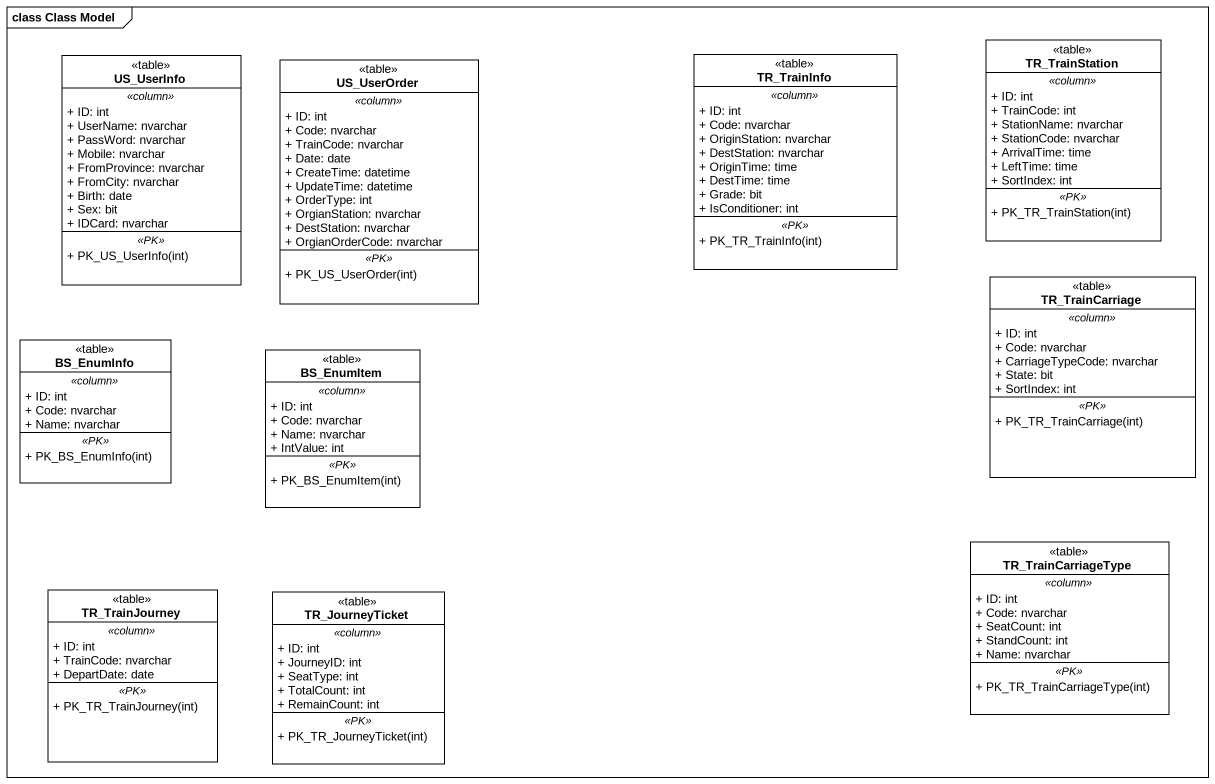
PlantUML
@startuml
mainframe class Class Model
hide circle
hide empty members
skinparam classAttributeIconSize 0
class TR_TrainStation <<table>> {
  .. <<column>> ..
  + ID: int
  + TrainCode: int
  + StationName: nvarchar
  + StationCode: nvarchar
  + ArrivalTime: time
  + LeftTime: time
  + SortIndex: int
  .. <<PK>> ..
  + PK_TR_TrainStation(int)
}
class US_UserInfo <<table>> {
  .. <<column>> ..
  + ID: int
  + UserName: nvarchar
  + PassWord: nvarchar
  + Mobile: nvarchar
  + FromProvince: nvarchar
  + FromCity: nvarchar
  + Birth: date
  + Sex: bit
  + IDCard: nvarchar
  .. <<PK>> ..
  + PK_US_UserInfo(int)
}
class US_UserOrder <<table>> {
  .. <<column>> ..
  + ID: int
  + Code: nvarchar
  + TrainCode: nvarchar
  + Date: date
  + CreateTime: datetime
  + UpdateTime: datetime
  + OrderType: int
  + OrgianStation: nvarchar
  + DestStation: nvarchar
  + OrgianOrderCode: nvarchar
  .. <<PK>> ..
  + PK_US_UserOrder(int)
}
class TR_TrainInfo <<table>> {
  .. <<column>> ..
  + ID: int
  + Code: nvarchar
  + OriginStation: nvarchar
  + DestStation: nvarchar
  + OriginTime: time
  + DestTime: time
  + Grade: bit
  + IsConditioner: int
  .. <<PK>> ..
  + PK_TR_TrainInfo(int)
}
class TR_TrainCarriage <<table>> {
  .. <<column>> ..
  + ID: int
  + Code: nvarchar
  + CarriageTypeCode: nvarchar
  + State: bit
  + SortIndex: int
  .. <<PK>> ..
  + PK_TR_TrainCarriage(int)
}
class BS_EnumInfo <<table>> {
  .. <<column>> ..
  + ID: int
  + Code: nvarchar
  + Name: nvarchar
  .. <<PK>> ..
  + PK_BS_EnumInfo(int)
}
class BS_EnumItem <<table>> {
  .. <<column>> ..
  + ID: int
  + Code: nvarchar
  + Name: nvarchar
  + IntValue: int
  .. <<PK>> ..
  + PK_BS_EnumItem(int)
}
class TR_TrainCarriageType <<table>> {
  .. <<column>> ..
  + ID: int
  + Code: nvarchar
  + SeatCount: int
  + StandCount: int
  + Name: nvarchar
  .. <<PK>> ..
  + PK_TR_TrainCarriageType(int)
}
class TR_TrainJourney <<table>> {
  .. <<column>> ..
  + ID: int
  + TrainCode: nvarchar
  + DepartDate: date
  .. <<PK>> ..
  + PK_TR_TrainJourney(int)
}
class TR_JourneyTicket <<table>> {
  .. <<column>> ..
  + ID: int
  + JourneyID: int
  + SeatType: int
  + TotalCount: int
  + RemainCount: int
  .. <<PK>> ..
  + PK_TR_JourneyTicket(int)
}
@enduml
